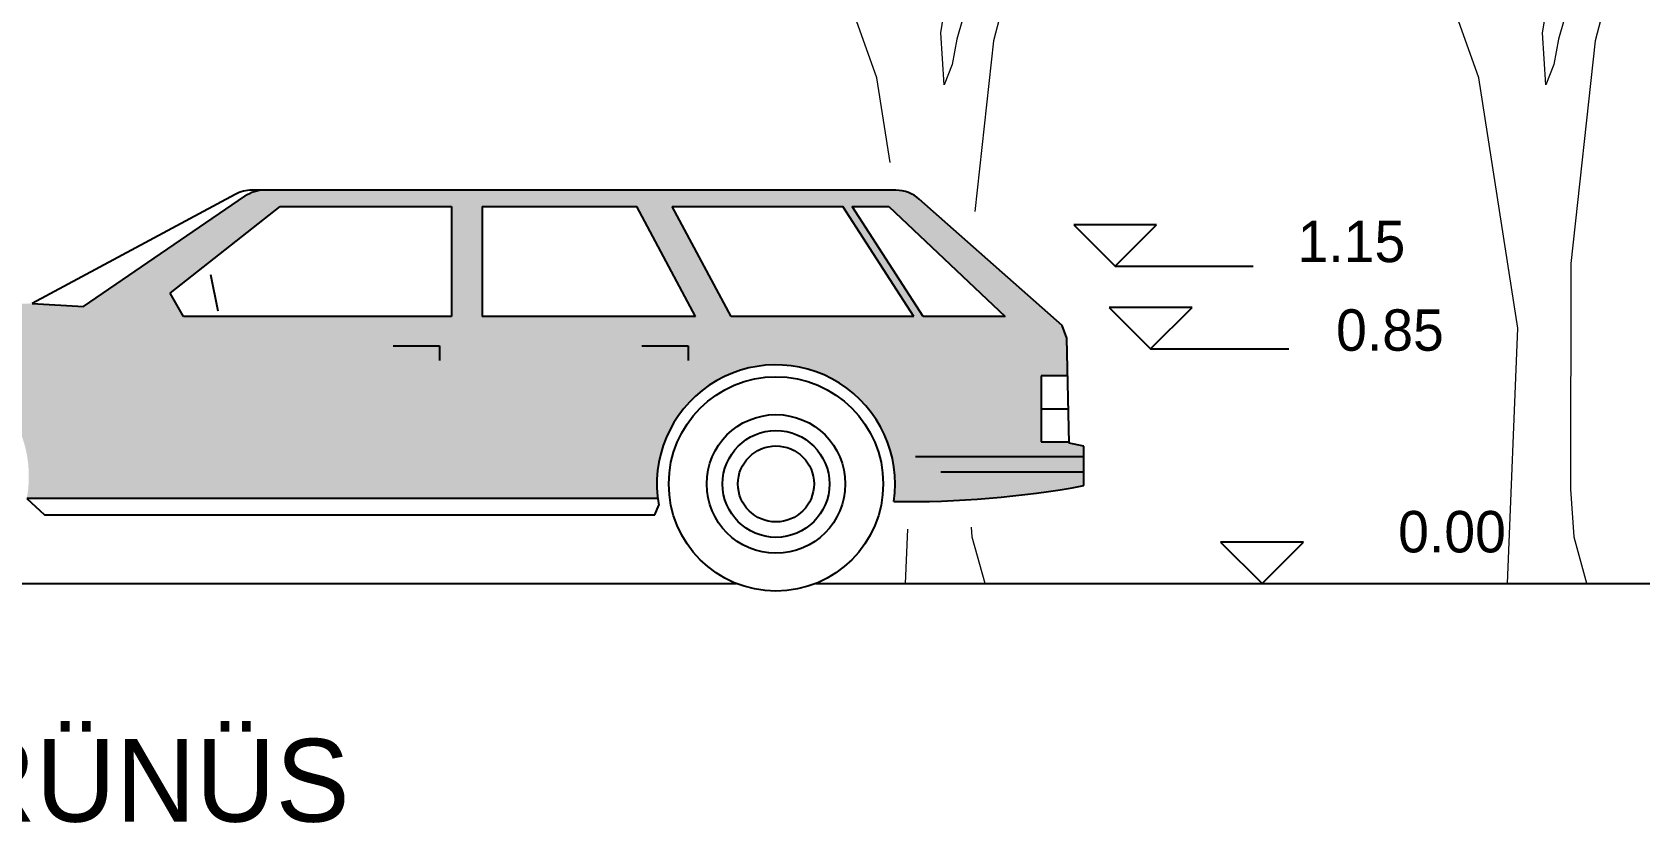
# Model space of a CAD drawing. Extents: x 9483 to 67306, y -5730 to 5191.
# Drawn here: x 25886 to 26468, y -743 to -456 of the extents above; entities that cross this region are included whole.
import ezdxf

# ---------------------------------------------------------------- set-up
doc = ezdxf.new("R2010")
doc.units = 0
doc.header["$MEASUREMENT"] = 0
doc.layers.get('0').update_dxf_attribs({"linetype": 'CONTINUOUS'})
for name, color, linetype in [('duvar', 3, 'CONTINUOUS'), ('yazı', 6, 'CONTINUOUS'), ('ölçü', 5, 'CONTINUOUS')]:
    doc.layers.add(name, color=color, linetype=linetype)

msp = doc.modelspace()

# ---------------------------------------------------------------- hatches: boundary and pattern name
at = {"layer": 'yazı'}
h = msp.add_hatch(color=256, dxfattribs=at)
h.dxf.hatch_style = 1
h.set_gradient(color1=(255, 0, 0), color2=(250, 0, 0), one_color=1, tint=0.49, name='CYLINDER')
h.paths.add_polyline_path([(26197.92502, -626.33438, 0.049150618), (26266.75059, -620.586), (26266.75059, -606.24701), (26261.41659, -605.23101), (26261.40643, -604.72301), (26251.25659, -604.72301), (26251.25659, -580.84701), (26260.92891, -580.84701), (26260.65459, -567.13101), (26258.87659, -562.55901), (26207.10901, -516.72809, 0.183169683), (26198.69056, -513.53701), (25969.98286, -513.53701, 0.15083306), (25962.82429, -515.74678), (25904.33882, -555.65747), (25885.79391, -554.55748, 0.045098594), (25774.24459, -567.10349, 0.297740007), (25763.32259, -578.78749), (25761.80792, -587.45837), (25749.86059, -591.51501), (25749.86059, -609.97235), (25770.18059, -615.39101), (25777.03859, -624.02701), (25799.18479, -625.91754, -1.217600515), (25883.84312, -625.29701), (26112.42214, -625.29701, -1.14622758)])
h.paths.add_polyline_path([(25940.61459, -559.25701), (25935.78859, -550.87501), (25975.59953, -519.37901), (26037.64259, -519.37901), (26037.64259, -559.25701)], flags=16)
h.paths.add_polyline_path([(26048.81859, -559.25701), (26048.81859, -519.37901), (26104.81691, -519.37901), (26126.1182, -559.25701)], flags=16)
h.paths.add_polyline_path([(26117.65966, -519.37901), (26179.42472, -519.37901), (26205.13553, -559.25701), (26138.96095, -559.25701)], flags=16)
h.paths.add_polyline_path([(26182.80359, -519.37901), (26196.13859, -519.37901), (26238.23203, -559.25701), (26208.51441, -559.25701)], flags=16)
h.paths.add_polyline_path([(25792.78659, -597.10301), (25792.78659, -601.67501), (25774.49859, -601.67501), (25774.49859, -597.10301)], flags=16)

# ---------------------------------------------------------------- linework, layer by layer
at = {"color": 27, "lineweight": 0}
for p, q in [((26238.17698, -397.37576), (26220.74477, -458.80703)), ((26456.1795, -397.37576), (26438.74729, -458.80703)), ((26214.91938, -456.54461), (26218.0252, -437.76947)), ((26432.92191, -456.54461), (26436.02773, -437.76947)), ((26216.13373, -475.39515), (26214.91938, -456.54461)), ((26220.74477, -458.80703), (26219.04026, -468.03762)), ((26434.13626, -475.39515), (26432.92191, -456.54461)), ((26438.74729, -458.80703), (26437.04279, -468.03762)), ((26219.04026, -468.03762), (26216.13373, -475.39515)), ((26437.04279, -468.03762), (26434.13626, -475.39515))]:
    msp.add_line(p, q, dxfattribs=at)
for p, q in [((25959.39098, -515.04748), (25885.79391, -554.55748)), ((25904.33882, -555.65747), (25962.82429, -515.74678)), ((26198.69056, -513.53701), (25965.398, -513.53701)), ((26258.87659, -562.55901), (26207.10901, -516.72809)), ((25935.78859, -550.87501), (25975.59953, -519.37901)), ((25975.59953, -519.37901), (26037.64259, -519.37901)), ((26037.64259, -519.37901), (26037.64259, -559.25701)), ((26048.81859, -519.37901), (26048.81859, -559.25701)), ((26048.81859, -519.37901), (26104.81691, -519.37901)), ((26126.1182, -559.25701), (26104.81691, -519.37901)), ((26138.96095, -559.25701), (26117.65966, -519.37901)), ((26117.65966, -519.37901), (26179.42472, -519.37901)), ((26205.13553, -559.25701), (26179.42472, -519.37901)), ((26208.51441, -559.25701), (26182.80359, -519.37901)), ((26182.80359, -519.37901), (26196.13859, -519.37901)), ((26196.13859, -519.37901), (26238.23203, -559.25701)), ((25950.40638, -544.07416), (25953.06059, -557.22501)), ((25940.61459, -559.25701), (25935.78859, -550.87501)), ((25885.79391, -554.55748), (25904.33882, -555.65747)), ((26037.64259, -559.25701), (25940.61459, -559.25701)), ((26126.1182, -559.25701), (26048.81859, -559.25701)), ((26205.13553, -559.25701), (26138.96095, -559.25701)), ((26238.23203, -559.25701), (26208.51441, -559.25701)), ((26260.65459, -567.13101), (26258.87659, -562.55901)), ((26016.56059, -569.92501), (26033.32459, -569.92501)), ((26033.32459, -569.92501), (26033.32459, -575.25901)), ((26106.64198, -569.92501), (26123.40598, -569.92501)), ((26123.40598, -569.92501), (26123.40598, -575.25901)), ((26261.41659, -605.23101), (26260.65459, -567.13101)), ((26260.92891, -580.84701), (26251.25659, -580.84701)), ((26251.25659, -580.84701), (26251.25659, -604.72301)), ((26251.25659, -592.78501), (26261.16767, -592.78501)), ((26251.25659, -604.72301), (26261.40643, -604.72301)), ((26266.75059, -606.24701), (26261.41659, -605.23101)), ((26205.79059, -610.05701), (26266.75059, -610.05701)), ((26266.75059, -620.586), (26266.75059, -606.24701)), ((26266.75059, -615.64501), (26214.93192, -615.64501)), ((25883.84312, -625.29701), (25890.32259, -631.13901)), ((26112.42214, -625.29701), (25883.84312, -625.29701)), ((26111.30259, -631.13901), (26112.78629, -627.67705)), ((25890.32259, -631.13901), (26111.30259, -631.13901))]:
    msp.add_line(p, q)
for radius in [38.83537, 25.10997, 19.35139, 13.78073]:
    msp.add_circle((26155.24459, -619.96301), radius)
for centre, radius, start, end in [((25965.398, -526.23701), 12.7, 90, 118.22877618), ((25969.98286, -526.23701), 12.7, 90, 124.30976172), ((26198.69056, -526.23701), 12.7, 48.48085596, 90), ((26155.24459, -619.96301), 43.15337, 351.50954458, 190.29745471), ((26203.16984, -274.23111), 352.14233, 269.14660229, 280.40203645)]:
    msp.add_arc(centre, radius, start, end)
at = {"layer": 'duvar', "color": 27, "lineweight": 0}
for p, q in [((26244.26404, -420.01548), (26234.00849, -459.34723)), ((26462.26656, -420.01548), (26452.01101, -459.34723)), ((26191.79332, -472.80954), (26175.3152, -426.52892)), ((26409.79584, -472.80954), (26393.31772, -426.52892)), ((26234.00849, -459.34723), (26227.2516, -521.20488)), ((26452.01101, -459.34723), (26443.19378, -540.06691)), ((26196.59086, -503.53701), (26191.79332, -472.80954)), ((26423.95542, -563.49929), (26409.79584, -472.80954)), ((26443.19378, -540.06691), (26443.00073, -621.86315)), ((26420.17943, -656.03672), (26423.95542, -563.49929)), ((26443.00073, -621.86315), (26444.24201, -639.17078)), ((26202.1769, -656.03672), (26202.97926, -636.37339)), ((26225.98726, -635.6539), (26226.23949, -639.17078)), ((26226.23949, -639.17078), (26230.88597, -655.92048)), ((26444.24201, -639.17078), (26448.88849, -655.92048)), ((26215.13742, -656.26295), (26202.1769, -656.03672)), ((26230.88597, -655.92048), (26215.13742, -656.26295)), ((26433.13994, -656.26295), (26420.17943, -656.03672)), ((26448.88849, -655.92048), (26433.13994, -656.26295))]:
    msp.add_line(p, q, dxfattribs=at)
at = {"layer": 'yazı'}
for p, q in [((24248.65688, -656.03672), (26140.86148, -656.03672)), ((26169.62769, -656.03672), (27645.92691, -656.03672))]:
    msp.add_line(p, q, dxfattribs=at)
at = {"layer": 'ölçü'}
for p, q in [((26263.07766, -526.03672), (26278.07766, -541.03672)), ((26293.07766, -526.03672), (26263.07766, -526.03672)), ((26278.07766, -541.03672), (26293.07766, -526.03672)), ((26275.96142, -556.03672), (26290.96142, -571.03672)), ((26305.96142, -556.03672), (26275.96142, -556.03672)), ((26290.96142, -571.03672), (26305.96142, -556.03672))]:
    msp.add_line(p, q, dxfattribs=at)
at = {"layer": 'ölçü', "color": 5, "linetype": 'ByBlock'}
for p, q in [((26278.07766, -541.03672), (26328.07766, -541.03672)), ((26290.96142, -571.03672), (26340.96142, -571.03672)), ((26335.46902, -656.03672), (26385.46902, -656.03672))]:
    msp.add_line(p, q, dxfattribs=at)
at = {"layer": 'ölçü', "color": 5}
for p, q in [((26316.3132, -641.03672), (26331.3132, -656.03672)), ((26346.3132, -641.03672), (26316.3132, -641.03672)), ((26331.3132, -656.03672), (26346.3132, -641.03672))]:
    msp.add_line(p, q, dxfattribs=at)

# ---------------------------------------------------------------- texts
at = {"layer": 'yazı'}
msp.add_text('KUZEYDEN GÖRÜNÜS', height=30, dxfattribs=at).set_placement((25566.13012, -742.35044))
at = {"layer": 'ölçü'}
for s, p in [('1.15', (26344.16552, -539.59271)), ('0.85', (26358.12274, -571.70203))]:
    msp.add_text(s, height=15, dxfattribs=at).set_placement(p)
at = {"layer": 'ölçü', "color": 5}
msp.add_text('0.00', height=15, dxfattribs=at).set_placement((26380.60614, -644.76861))

doc.saveas('drawing.dxf')
